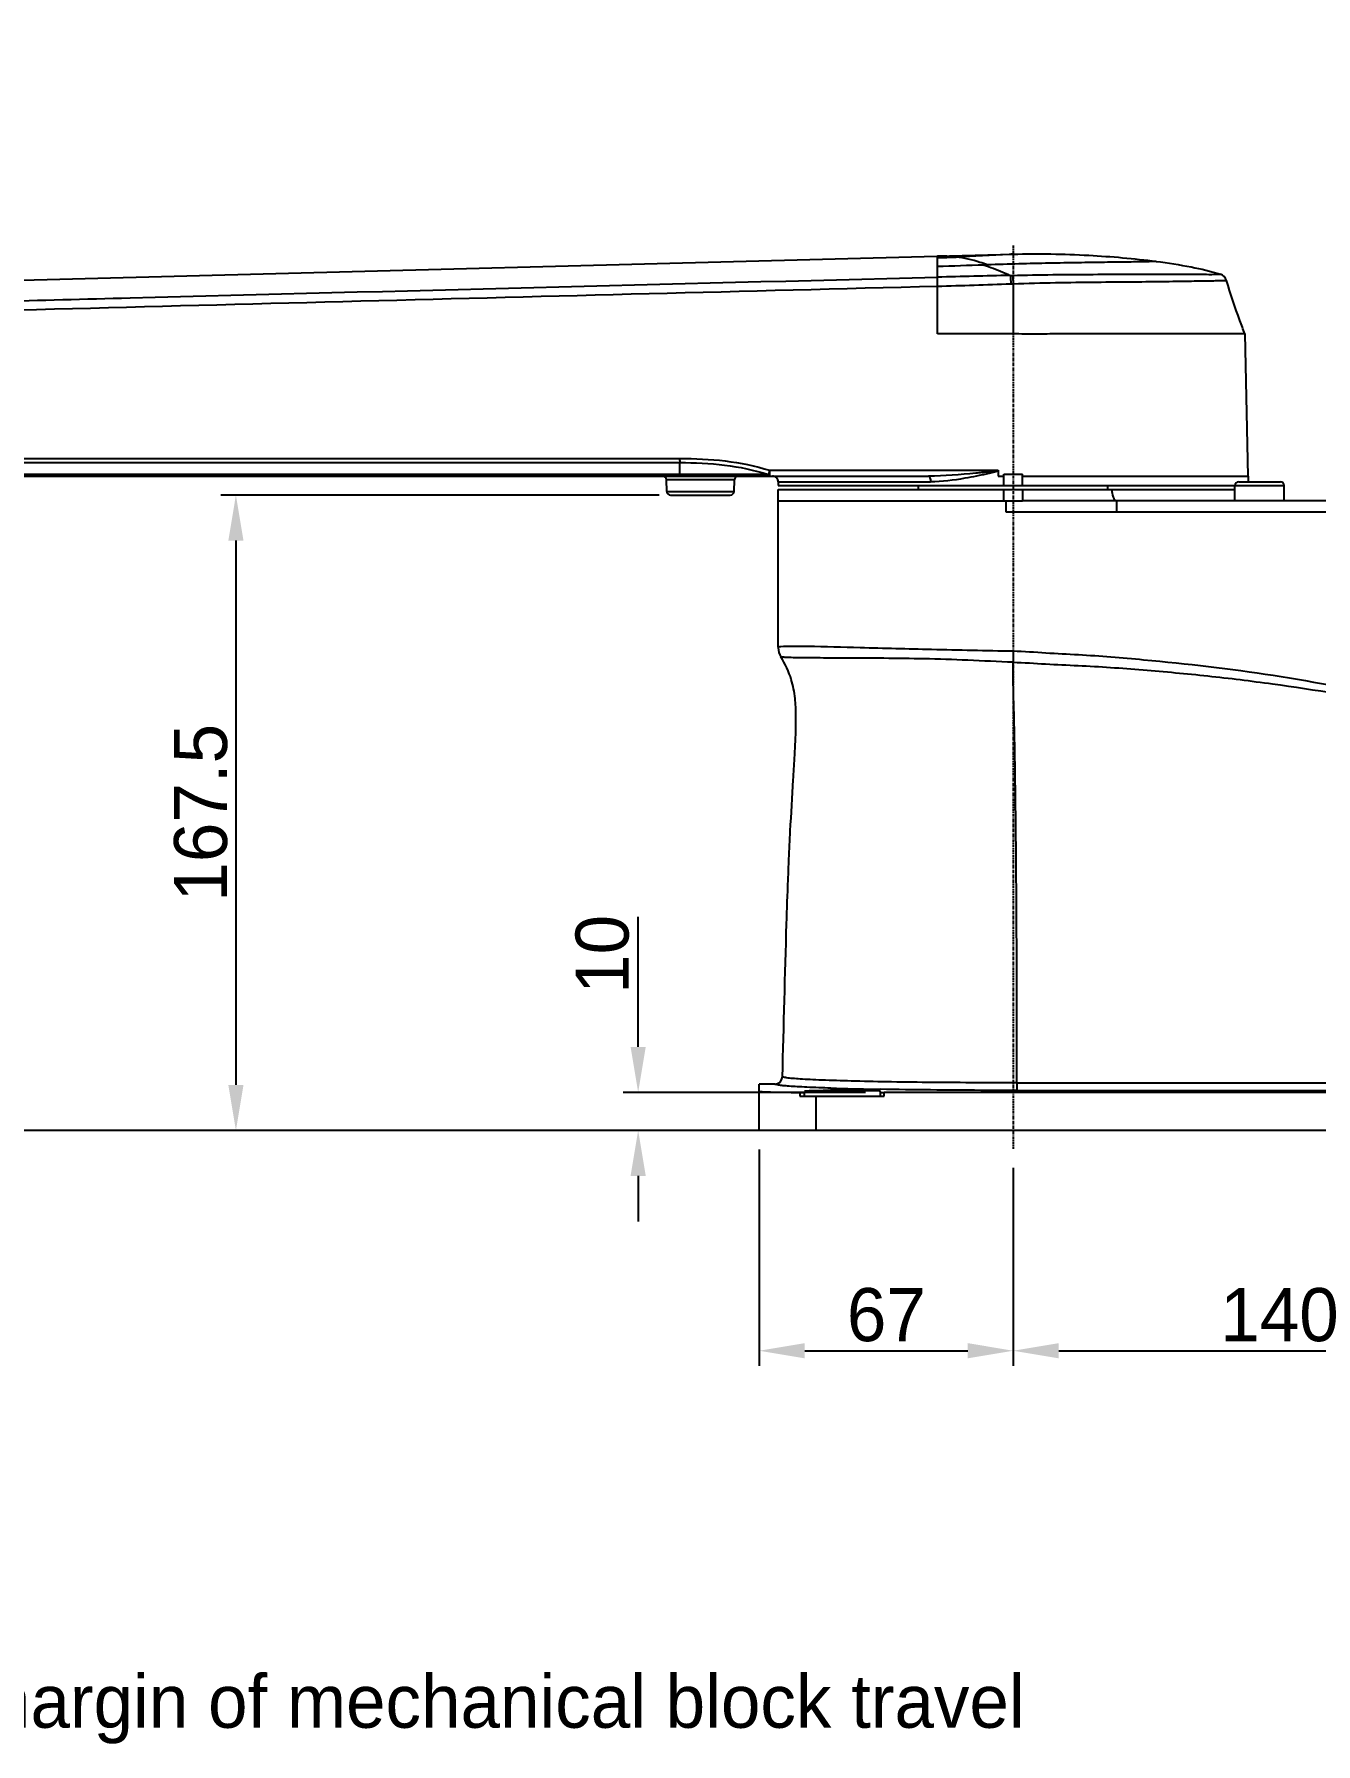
# Model space of a CAD drawing. Header units: millimetres. Extents: x 4086 to 8300, y 123 to 1549.
# Drawn here: x 6819.2 to 6988.3, y 870.2 to 1095.5 of the extents above; entities that cross this region are included whole.
import ezdxf

# ---------------------------------------------------------------- set-up
doc = ezdxf.new("R2010")
doc.units = ezdxf.units.MM
doc.linetypes.add('CENTER', pattern=[0.6, 0.375, -0.075, 0.075, -0.075])
for name, color, linetype in [('00_COMPONENTS', 7, 'Continuous'), ('03_ALL_AXES', 7, 'Continuous'), ('51__DRAFT_DIMS', 7, 'Continuous'), ('尺寸标注', 7, 'Continuous')]:
    doc.layers.add(name, color=color, linetype=linetype)
doc.styles.add('思源黑', font='SourceHanSansCN-Normal.ttf')
doc.dimstyles.new('尺寸标注_细节_1_2比例', dxfattribs={"dimtxt": 7, "dimasz": 6, "dimexe": 2, "dimexo": 1.5, "dimgap": 1, "dimtad": 1, "dimlfac": 2, "dimdsep": 46, "dimtxsty": '思源黑', "dimcen": 0.09, "dimadec": 0, "dimazin": 0, "dimtp": 0.01, "dimtm": 0.01, "dimtfac": 1, "dimtofl": 0, "dimtmove": 0, "dimatfit": 3, "dimfxl": 1, "dimtolj": 1, "dimarcsym": 0})

# ---------------------------------------------------------------- blocks, each defined once
blk = doc.blocks.new('*D1621')
at = {"layer": '51__DRAFT_DIMS', "color": 0, "linetype": 'Continuous', "lineweight": -2}
for p, q in [((6914.85, 948.55), (6914.85, 920.01)), ((6948.35, 946.12), (6948.35, 920.01)), ((6920.85, 922.01), (6942.35, 922.01))]:
    blk.add_line(p, q, dxfattribs=at)
at = {"layer": '51__DRAFT_DIMS', "color": 0}
for points in [[(6920.85, 923.01), (6920.85, 921.01), (6914.85, 922.01)], [(6942.35, 921.01), (6942.35, 923.01), (6948.35, 922.01)]]:
    blk.add_solid(points, dxfattribs=at)
at = {"layer": 'Defpoints', "color": 0}
for p in [(6914.85, 950.05), (6948.35, 947.62), (6948.35, 922.01)]:
    blk.add_point(p, dxfattribs=at)
at = {"layer": '51__DRAFT_DIMS', "color": 0, "insert": (6931.62, 930.27), "char_height": 7, "attachment_point": 2, "style": '思源黑'}
blk.add_mtext('\\A1;67', dxfattribs=at)
blk = doc.blocks.new('*D1622')
at = {"layer": '51__DRAFT_DIMS', "color": 0, "linetype": 'Continuous', "lineweight": -2}
for p, q in [((7018.35, 948.55), (7018.35, 920.01)), ((6948.35, 946.12), (6948.35, 920.01)), ((6954.35, 922.01), (7012.35, 922.01))]:
    blk.add_line(p, q, dxfattribs=at)
at = {"layer": '51__DRAFT_DIMS', "color": 0}
for points in [[(6954.35, 923.01), (6954.35, 921.01), (6948.35, 922.01)], [(7012.35, 921.01), (7012.35, 923.01), (7018.35, 922.01)]]:
    blk.add_solid(points, dxfattribs=at)
at = {"layer": 'Defpoints', "color": 0}
for p in [(7018.35, 950.05), (6948.35, 947.62), (7018.35, 922.01)]:
    blk.add_point(p, dxfattribs=at)
at = {"layer": '51__DRAFT_DIMS', "color": 0, "insert": (6983.47, 930.27), "char_height": 7, "attachment_point": 2, "style": '思源黑'}
blk.add_mtext('\\A1;140', dxfattribs=at)
blk = doc.blocks.new('*D1623')
at = {"layer": '51__DRAFT_DIMS', "color": 0, "linetype": 'Continuous', "lineweight": -2}
for p, q in [((6898.89, 962.05), (6898.89, 979.21)), ((6928.85, 956.05), (6896.89, 956.05)), ((6919.85, 951.05), (6896.89, 951.05)), ((6898.89, 945.05), (6898.89, 939.05))]:
    blk.add_line(p, q, dxfattribs=at)
at = {"layer": '51__DRAFT_DIMS', "color": 0}
for points in [[(6897.89, 962.05), (6899.89, 962.05), (6898.89, 956.05)], [(6899.89, 945.05), (6897.89, 945.05), (6898.89, 951.05)]]:
    blk.add_solid(points, dxfattribs=at)
at = {"layer": 'Defpoints', "color": 0}
for p in [(6898.89, 956.05), (6930.35, 956.05), (6921.35, 951.05)]:
    blk.add_point(p, dxfattribs=at)
at = {"layer": '51__DRAFT_DIMS', "color": 0, "insert": (6890.63, 969.05), "char_height": 7, "attachment_point": 1, "rotation": 90, "style": '思源黑'}
blk.add_mtext('\\A1;10', dxfattribs=at)
blk = doc.blocks.new('*D1625')
at = {"layer": '51__DRAFT_DIMS', "color": 0, "linetype": 'Continuous', "lineweight": -2}
for p, q in [((6888.44, 1235.55), (7090.98, 1235.55)), ((7088.98, 957.05), (7088.98, 1229.55)), ((7015.35, 951.05), (7090.98, 951.05))]:
    blk.add_line(p, q, dxfattribs=at)
at = {"layer": '51__DRAFT_DIMS', "color": 0}
for points in [[(7089.98, 1229.55), (7087.98, 1229.55), (7088.98, 1235.55)], [(7087.98, 957.05), (7089.98, 957.05), (7088.98, 951.05)]]:
    blk.add_solid(points, dxfattribs=at)
at = {"layer": 'Defpoints', "color": 0}
for p in [(6886.94, 1235.55), (7088.98, 1235.55), (7013.85, 951.05)]:
    blk.add_point(p, dxfattribs=at)
at = {"layer": '51__DRAFT_DIMS', "color": 0, "insert": (7080.25, 1093.28), "char_height": 7, "attachment_point": 2, "rotation": 90, "style": '思源黑'}
blk.add_mtext('\\A1;\\A1;maximum values b', dxfattribs=at)
blk = doc.blocks.new('*D1627')
at = {"layer": '51__DRAFT_DIMS', "color": 0, "linetype": 'Continuous', "lineweight": -2}
for p, q in [((6636.1, 1229.3), (6503.22, 1229.3)), ((6505.22, 957.05), (6505.22, 1223.3)), ((6919.85, 951.05), (6503.22, 951.05))]:
    blk.add_line(p, q, dxfattribs=at)
at = {"layer": '51__DRAFT_DIMS', "color": 0}
for points in [[(6506.22, 1223.3), (6504.22, 1223.3), (6505.22, 1229.3)], [(6504.22, 957.05), (6506.22, 957.05), (6505.22, 951.05)]]:
    blk.add_solid(points, dxfattribs=at)
at = {"layer": 'Defpoints', "color": 0}
for p in [(6505.22, 1229.3), (6637.6, 1229.3), (6921.35, 951.05)]:
    blk.add_point(p, dxfattribs=at)
at = {"layer": '51__DRAFT_DIMS', "color": 0, "insert": (6497.1, 1090.06), "char_height": 7, "attachment_point": 2, "rotation": 90, "style": '思源黑'}
blk.add_mtext('\\A1;\\A1;555', dxfattribs=at)
blk = doc.blocks.new('*D1630')
at = {"layer": '51__DRAFT_DIMS', "color": 0, "linetype": 'Continuous', "lineweight": -2}
for p, q in [((6625.55, 1065.3), (6567.07, 1065.3)), ((6569.07, 1059.3), (6569.07, 957.05)), ((6919.85, 951.05), (6567.07, 951.05))]:
    blk.add_line(p, q, dxfattribs=at)
at = {"layer": '51__DRAFT_DIMS', "color": 0}
for points in [[(6570.07, 1059.3), (6568.07, 1059.3), (6569.07, 1065.3)], [(6568.07, 957.05), (6570.07, 957.05), (6569.07, 951.05)]]:
    blk.add_solid(points, dxfattribs=at)
at = {"layer": 'Defpoints', "color": 0}
for p in [(6627.05, 1065.3), (6569.07, 951.05), (6921.35, 951.05)]:
    blk.add_point(p, dxfattribs=at)
at = {"layer": '51__DRAFT_DIMS', "color": 0, "insert": (6560.82, 1008.11), "char_height": 7, "attachment_point": 2, "rotation": 90, "style": '思源黑'}
blk.add_mtext('\\A1;228.5', dxfattribs=at)
blk = doc.blocks.new('*D1632')
at = {"layer": '51__DRAFT_DIMS', "color": 0, "linetype": 'Continuous', "lineweight": -2}
for p, q in [((6760.11, 1037.3), (6736.34, 1037.3)), ((6738.34, 957.05), (6738.34, 1031.3)), ((6919.85, 951.05), (6736.34, 951.05))]:
    blk.add_line(p, q, dxfattribs=at)
at = {"layer": '51__DRAFT_DIMS', "color": 0}
for points in [[(6739.34, 1031.3), (6737.34, 1031.3), (6738.34, 1037.3)], [(6737.34, 957.05), (6739.34, 957.05), (6738.34, 951.05)]]:
    blk.add_solid(points, dxfattribs=at)
at = {"layer": 'Defpoints', "color": 0}
for p in [(6738.34, 1037.3), (6761.61, 1037.3), (6921.35, 951.05)]:
    blk.add_point(p, dxfattribs=at)
at = {"layer": '51__DRAFT_DIMS', "color": 0, "insert": (6730.08, 994.28), "char_height": 7, "attachment_point": 2, "rotation": 90, "style": '思源黑'}
blk.add_mtext('\\A1;172.5', dxfattribs=at)
blk = doc.blocks.new('*D1682')
at = {"color": 0, "linetype": 'Continuous', "lineweight": -2}
for p, q in [((6901.65, 1034.8), (6843.84, 1034.8)), ((6845.84, 1028.8), (6845.84, 957.05)), ((6913.35, 951.05), (6843.84, 951.05))]:
    blk.add_line(p, q, dxfattribs=at)
at = {"color": 0}
for points in [[(6846.84, 1028.8), (6844.84, 1028.8), (6845.84, 1034.8)], [(6844.84, 957.05), (6846.84, 957.05), (6845.84, 951.05)]]:
    blk.add_solid(points, dxfattribs=at)
at = {"layer": 'Defpoints', "color": 0}
for p in [(6903.15, 1034.8), (6845.84, 951.05), (6914.85, 951.05)]:
    blk.add_point(p, dxfattribs=at)
at = {"color": 0, "insert": (6841.22, 992.92), "char_height": 7, "attachment_point": 5, "rotation": 90, "style": '思源黑'}
blk.add_mtext('\\A1;167.5', dxfattribs=at)

msp = doc.modelspace()

# ---------------------------------------------------------------- linework, layer by layer
at = {"layer": '00_COMPONENTS', "color": 7, "linetype": 'Continuous'}
for p, q in [((6811.8699, 1062.9794), (6948.3463, 1066.5532)), ((6938.3463, 1063.5259), (6938.3463, 1066.2913)), ((6944.9431, 1065.1379), (6944.4898, 1065.1224)), ((6947.9314, 1063.7537), (6948.2368, 1063.762)), ((6938.3463, 1056.048), (6938.3463, 1062.3377)), ((6948.0351, 1062.6521), (6948.3464, 1062.659)), ((6948.3463, 1062.6611), (6948.3463, 1056.048)), ((6948.3463, 1056.048), (6938.3463, 1056.048)), ((6978.9016, 1056.048), (6979.2943, 1037.2974)), ((6760.3397, 1039.6131), (6904.3584, 1039.6131)), ((6760.5536, 1039.0727), (6904.3726, 1039.0727)), ((6904.3726, 1037.5233), (6904.3726, 1039.0727)), ((6762.6065, 1037.298), (6937.1779, 1037.298)), ((6902.1093, 1037.5231), (6762.9527, 1037.5231)), ((6904.3726, 1037.5231), (6902.1093, 1037.5231)), ((6911.5836, 1036.8111), (6902.6091, 1036.8111)), ((6902.649, 1035.2849), (6902.6091, 1036.8111)), ((6904.4081, 1037.5233), (6904.3726, 1037.5233)), ((6905.0099, 1037.5231), (6904.4081, 1037.5233)), ((6911.5436, 1035.2849), (6911.5836, 1036.8111)), ((6916.0814, 1037.5008), (6915.7072, 1037.5023)), ((6916.2315, 1038.0636), (6946.3765, 1038.0636)), ((6946.3745, 1037.298), (6947.0963, 1037.2981)), ((6947.0963, 1037.548), (6949.5963, 1037.548)), ((6947.0963, 1036.048), (6947.0963, 1037.548)), ((6949.5963, 1036.048), (6949.5963, 1037.548)), ((6949.5963, 1037.2981), (6979.3201, 1037.298)), ((6979.3201, 1037.298), (6979.3357, 1036.5526)), ((6902.649, 1035.2849), (6911.5436, 1035.2849)), ((6903.1489, 1034.798), (6911.0438, 1034.798)), ((6917.3463, 1035.548), (6977.5963, 1035.548)), ((6917.3463, 1014.7645), (6917.3463, 1035.548)), ((6917.3565, 1036.5323), (6917.3464, 1036.048)), ((6917.3466, 1036.048), (6984.0963, 1036.048)), ((6917.3565, 1036.5323), (6937.4414, 1036.5323)), ((6935.8463, 1035.548), (6935.8463, 1036.048)), ((6947.0963, 1034.048), (6947.0963, 1035.548)), ((6949.5963, 1035.548), (6949.5963, 1034.049)), ((6960.8463, 1035.548), (6960.8463, 1036.048)), ((6977.5963, 1034.048), (6977.5963, 1036.048)), ((6978.0963, 1036.548), (6983.5963, 1036.548)), ((6984.0963, 1034.048), (6984.0963, 1036.048)), ((6917.3463, 1034.048), (6949.5963, 1034.048)), ((6947.412, 1032.548), (6947.412, 1034.048)), ((6961.98, 1032.548), (6947.4128, 1032.5479)), ((6961.98, 1034.048), (6961.98, 1032.548)), ((7018.3463, 1032.548), (6961.98, 1032.548)), ((7018.3463, 1034.048), (6961.9818, 1034.048)), ((6917.3463, 1014.7645), (6917.349, 1014.6485)), ((6917.9122, 958.1306), (6917.9122, 958.1314)), ((6916.9136, 957.1609), (6914.8463, 957.1609)), ((6914.8463, 951.048), (6914.8463, 957.1609)), ((6920.2035, 956.0562), (6920.2035, 955.548)), ((6920.2035, 955.548), (6931.3463, 955.548)), ((6920.8463, 955.548), (6920.8463, 956.1789)), ((6922.3463, 951.048), (6922.3463, 955.548)), ((6924.3463, 956.4735), (6924.3463, 956.408)), ((6927.3463, 956.408), (6927.3463, 956.4735)), ((6930.8463, 955.548), (6930.8463, 956.1789)), ((6995.3463, 956.048), (6931.3463, 956.048)), ((6931.3463, 955.548), (6931.3463, 956.048)), ((6948.8462, 957.3223), (7018.3463, 957.3234)), ((6948.8462, 957.3223), (6948.8462, 956.3232)), ((6948.8462, 956.3236), (6995.8463, 956.3236)), ((7018.3463, 951.048), (6914.8463, 951.048))]:
    msp.add_line(p, q, dxfattribs=at)
msp.add_lwpolyline([(6961.9509, 1034.0497), (6961.9606, 1034.0487), (6961.9703, 1034.0482), (6961.98, 1034.048)], dxfattribs=at)
for centre, radius, start, end in [((6929.2451, 1361.2939), 295.3453, 271.765868, 272.246005), ((7022.1297, -2252.7009), 3317.2852, 91.2816574, 91.4472517), ((6975.279, 1062.7149), 1.25, 16.78393, 71.97052), ((6902.1092, 1036.798), 0.5, 1.5, 89.999999), ((6912.0834, 1036.798), 0.5, 90.000001, 178.5), ((6916.6067, 1036.548), 0.75, 358.8, 90), ((6903.1489, 1035.298), 0.5, 181.5, 270), ((6911.0438, 1035.298), 0.5, 270, 358.5), ((6978.0963, 1036.048), 0.5, 90, 180), ((6983.5963, 1036.048), 0.5, 0, 90), ((6919.8483, 1014.7651), 2.502, 182.668183, 211.180166), ((6974.2782, 1013.6428), 25.952, 178.665933, 181.960209), ((6916.9125, 958.161), 1.0002, 270.0634, 356.065096), ((6937.1651, 1370.6949), 414.2696, 268.217597, 268.634787), ((6941.5618, 1558.6095), 602.2356, 268.6425561, 268.97774)]:
    msp.add_arc(centre, radius, start, end, dxfattribs=at)
for centre, major_axis, start_param, end_param in [((6922.3463, 956.2444), (7.5, 0), 3.14159265, 4.42263728), ((6920.3463, 956.0687), (0.5, 0), -1.86054803, 0), ((6931.3463, 956.0611), (0.5, 0), -3.14159265, -1.57079633)]:
    msp.add_ellipse(centre, major_axis=major_axis, ratio=0.02618592, start_param=start_param, end_param=end_param, dxfattribs=at)
for points in [[(6940.8198, 1066.1755), (6939.9997, 1066.2691), (6939.1714, 1066.3129), (6938.3463, 1066.2913)], [(6944.4898, 1065.1224), (6942.442, 1065.0517), (6940.3942, 1064.9796), (6938.3463, 1064.912)], [(6938.3463, 1062.3377), (6941.5765, 1062.4199), (6944.8059, 1062.5338), (6948.0351, 1062.65)], [(6943.4273, 1037.6808), (6941.35, 1037.4799), (6939.2649, 1037.298), (6937.1779, 1037.298)], [(6946.3805, 1038.0639), (6946.3798, 1037.8086), (6946.375, 1037.5533), (6946.3745, 1037.298)]]:
    msp.add_open_spline(points, degree=3, dxfattribs=at)
for points, knots in [([(6948.3463, 1066.5532), (6948.1635, 1066.5416), (6945.6563, 1066.3855), (6943.1468, 1066.2668), (6940.8198, 1066.1755)], [0, 0, 0, 0, 0.07293399, 1, 1, 1, 1]), ([(6944.9432, 1065.1379), (6944.6184, 1065.2561), (6943.2775, 1065.7178), (6941.8861, 1066.0537), (6940.8198, 1066.1755)], [0, 0, 0, 0, 0.24361359, 1, 1, 1, 1]), ([(6948.3463, 1066.5532), (6951.6695, 1066.6402), (6957.9791, 1066.5205), (6964.2668, 1065.9907), (6967.2213, 1065.6056)], [0, 0, 0, 0, 0.52734458, 1, 1, 1, 1]), ([(6944.4898, 1065.1224), (6944.7895, 1065.0246), (6945.9576, 1064.624), (6947.1029, 1064.1541), (6947.9311, 1063.7544)], [0, 0, 0, 0, 0.25532854, 1, 1, 1, 1]), ([(6967.2211, 1065.6039), (6967.2213, 1065.6125), (6967.165, 1065.5878), (6967.1075, 1065.6048), (6966.9628, 1065.5851), (6966.7809, 1065.5823), (6966.5355, 1065.5711), (6966.1003, 1065.5587), (6965.416, 1065.542), (6964.4359, 1065.5259), (6963.2522, 1065.5097), (6961.8847, 1065.4927), (6959.7608, 1065.4661), (6956.8228, 1065.4252), (6953.0535, 1065.362), (6949.0536, 1065.2674), (6946.3266, 1065.1847), (6944.9432, 1065.1379)], [0, 0, 0, 0, 0.0011597, 0.00467796, 0.01061093, 0.01901534, 0.02993711, 0.04337707, 0.07776922, 0.12199301, 0.17539189, 0.23713055, 0.30611939, 0.46134741, 0.63270616, 0.81363875, 1, 1, 1, 1]), ([(6947.9311, 1063.7544), (6947.978, 1063.6287), (6947.9991, 1063.2517), (6948.028, 1062.886), (6948.0351, 1062.65)], [0, 0, 0, 0, 0.36222667, 1, 1, 1, 1]), ([(6948.2372, 1063.7613), (6951.7904, 1063.8407), (6956.9551, 1063.8942), (6963.4596, 1063.9061), (6967.6111, 1063.9085), (6970.7289, 1063.8955), (6973.5712, 1063.9186), (6974.3015, 1063.8734), (6975.8505, 1063.9245), (6975.6659, 1063.9035)], [0, 0, 0, 0, 0.38871356, 0.56357228, 0.71451808, 0.8355562, 0.92403294, 0.97967596, 1, 1, 1, 1]), ([(6948.2372, 1063.7613), (6948.2869, 1063.6371), (6948.3093, 1063.2603), (6948.3392, 1062.8963), (6948.3463, 1062.6611)], [0, 0, 0, 0, 0.36236, 1, 1, 1, 1]), ([(6967.2211, 1065.6039), (6968.7542, 1065.4038), (6971.5912, 1064.9467), (6974.4034, 1064.3144), (6975.6659, 1063.9035)], [0, 0, 0, 0, 0.53801089, 1, 1, 1, 1]), ([(6786.2355, 1058.4008), (6811.6018, 1059.0543), (6862.3046, 1060.4), (6913.0088, 1061.6869), (6938.3463, 1062.3375)], [0, 0, 0, 0, 0.50028522, 1, 1, 1, 1]), ([(6796.3561, 1059.8694), (6808.1978, 1060.1774), (6855.5274, 1061.414), (6902.8579, 1062.615), (6938.3463, 1063.5259)], [0, 0, 0, 0, 0.25019539, 1, 1, 1, 1]), ([(6938.3463, 1063.5261), (6938.3252, 1063.3839), (6938.3349, 1062.9853), (6938.3372, 1062.5902), (6938.3463, 1062.3378)], [0, 0, 0, 0, 0.36257285, 1, 1, 1, 1]), ([(6948.3463, 1062.6611), (6950.2108, 1062.7264), (6953.8676, 1062.8195), (6959.1674, 1062.8761), (6964.0161, 1062.9124), (6967.6757, 1062.9506), (6970.2206, 1062.9858), (6971.8018, 1063.01), (6973.1541, 1063.0327), (6974.2761, 1063.0507), (6975.0682, 1063.0633), (6975.5853, 1063.0693), (6975.8878, 1063.0753), (6976.123, 1063.0712), (6976.3117, 1063.0868), (6976.3995, 1063.0595), (6976.4726, 1063.0883), (6976.4757, 1063.0758)], [0, 0, 0, 0, 0.19894236, 0.39004556, 0.56518397, 0.71600273, 0.78030768, 0.83659329, 0.88463754, 0.92452551, 0.95627438, 0.96905979, 0.97976182, 0.98833306, 0.99467407, 0.99862934, 1, 1, 1, 1]), ([(6978.9016, 1056.048), (6978.6783, 1056.6366), (6977.8101, 1058.9579), (6977.0097, 1061.3056), (6976.4757, 1063.0758)], [0, 0, 0, 0, 0.25399141, 1, 1, 1, 1]), ([(6978.9016, 1056.048), (6978.9018, 1056.0356), (6978.8218, 1056.0659), (6978.7406, 1056.0371), (6978.5398, 1056.0536), (6978.2903, 1056.0458), (6977.9586, 1056.0477), (6977.3796, 1056.0452), (6976.4805, 1056.0467), (6975.202, 1056.0483), (6973.6646, 1056.0469), (6971.8835, 1056.0456), (6969.0721, 1056.0488), (6965.0966, 1056.06), (6959.8827, 1056.0066), (6955.2243, 1056.102), (6951.829, 1055.9919), (6949.8429, 1056.0019), (6948.8458, 1056.048), (6948.3463, 1056.048)], [0, 0, 0, 0, 0.00121374, 0.00484379, 0.01087338, 0.01928551, 0.03005782, 0.04316314, 0.07625882, 0.11825147, 0.16872005, 0.22719016, 0.29312534, 0.44473484, 0.61750553, 0.80503668, 0.90204182, 0.95096477, 1, 1, 1, 1]), ([(6904.3584, 1039.6131), (6904.3583, 1039.5636), (6904.3593, 1039.3834), (6904.3641, 1039.2032), (6904.3726, 1039.0727)], [0, 0, 0, 0, 0.27460148, 1, 1, 1, 1]), ([(6904.3584, 1039.6131), (6906.3608, 1039.613), (6910.3718, 1039.4598), (6914.317, 1038.6441), (6916.2315, 1038.0637)], [0, 0, 0, 0, 0.50021862, 1, 1, 1, 1]), ([(6904.3726, 1039.0727), (6906.3484, 1039.0732), (6910.3072, 1038.9268), (6914.1997, 1038.0998), (6916.0814, 1037.5008)], [0, 0, 0, 0, 0.50013785, 1, 1, 1, 1]), ([(6904.4081, 1037.298), (6904.3876, 1037.298), (6904.3929, 1037.4157), (6904.3762, 1037.4676), (6904.3726, 1037.5233)], [0, 0, 0, 0, 0.2692209, 1, 1, 1, 1]), ([(6915.7072, 1037.5023), (6914.8398, 1037.5062), (6911.2741, 1037.5255), (6907.7082, 1037.5221), (6905.0099, 1037.5231)], [0, 0, 0, 0, 0.24325876, 1, 1, 1, 1]), ([(6916.2315, 1038.0637), (6916.2212, 1038.0096), (6916.1605, 1037.8248), (6916.0982, 1037.6389), (6916.0814, 1037.5008)], [0, 0, 0, 0, 0.28342239, 1, 1, 1, 1]), ([(6916.0814, 1037.5008), (6916.0939, 1037.471), (6916.134, 1037.386), (6916.2172, 1037.298), (6916.2825, 1037.298)], [0, 0, 0, 0, 0.3306355, 1, 1, 1, 1]), ([(6916.2825, 1037.298), (6916.2617, 1037.298), (6916.2639, 1037.4138), (6916.2334, 1037.5377), (6916.2412, 1037.7909), (6916.2508, 1037.9686), (6916.2315, 1038.0637)], [0, 0, 0, 0, 0.08099446, 0.29775402, 0.62241066, 1, 1, 1, 1]), ([(6937.1779, 1037.298), (6937.276, 1037.298), (6937.4315, 1036.9607), (6937.445, 1036.7142), (6937.444, 1036.5323)], [0, 0, 0, 0, 0.35044654, 1, 1, 1, 1]), ([(6943.5149, 1037.298), (6943.0043, 1037.1967), (6940.9993, 1036.821), (6938.9626, 1036.5325), (6937.4414, 1036.5323)], [0, 0, 0, 0, 0.2549535, 1, 1, 1, 1]), ([(6946.374, 1038.0641), (6946.3545, 1038.0052), (6946.1855, 1038.0041), (6945.964, 1037.949), (6945.6441, 1037.9164), (6945.2778, 1037.8706), (6944.7833, 1037.8176), (6944.1674, 1037.7534), (6943.6739, 1037.7047), (6943.4273, 1037.6808)], [0, 0, 0, 0, 0.06246002, 0.12510914, 0.25046626, 0.37550619, 0.50053671, 0.75040724, 1, 1, 1, 1]), ([(6946.3805, 1038.0639), (6946.3499, 1037.9456), (6946.0408, 1037.8723), (6945.7128, 1037.7691), (6945.3398, 1037.6835), (6944.8558, 1037.574), (6944.2456, 1037.4453), (6943.7585, 1037.3463), (6943.5149, 1037.298)], [0, 0, 0, 0, 0.12289436, 0.24871322, 0.37432868, 0.49980435, 0.7502779, 1, 1, 1, 1]), ([(6961.3507, 1035.548), (6961.3507, 1035.1982), (6961.3951, 1034.674), (6961.7423, 1034.0733), (6961.9509, 1034.0497)], [0, 0, 0, 0, 0.62488801, 1, 1, 1, 1]), ([(6961.98, 1034.048), (6960.9578, 1034.0479), (6956.8299, 1034.0532), (6952.7021, 1034.0487), (6949.5963, 1034.049)], [0, 0, 0, 0, 0.24761921, 1, 1, 1, 1]), ([(6917.3463, 1014.7645), (6917.3463, 1014.7988), (6917.5364, 1014.8107), (6917.6279, 1014.8322), (6917.7221, 1014.8397)], [0, 0, 0, 0, 0.26621192, 1, 1, 1, 1]), ([(6917.7221, 1014.8397), (6918.1578, 1014.8744), (6919.3384, 1014.8925), (6922.8182, 1014.8766), (6929.0021, 1014.6827), (6938.0255, 1014.4521), (6944.7502, 1014.3174), (6948.3333, 1014.247)], [0, 0, 0, 0, 0.04282363, 0.11557185, 0.3410185, 0.64886813, 1, 1, 1, 1]), ([(6948.3333, 1014.2471), (6949.7778, 1014.2165), (6952.6467, 1013.9905), (6958.3889, 1013.7179), (6968.4044, 1012.8978), (6982.6768, 1011.2559), (6999.5934, 1007.9789), (7010.7536, 1005.3139), (7016.3462, 1004.048)], [0, 0, 0, 0, 0.0629083, 0.12522107, 0.25031388, 0.50038919, 0.7503258, 1, 1, 1, 1]), ([(6917.9097, 958.1315), (6918.1096, 964.843), (6918.294, 973.498), (6918.6226, 983.0698), (6918.79, 987.1519), (6918.9992, 991.5493), (6919.2637, 995.969), (6919.5286, 1000.3551), (6919.6823, 1003.1765), (6919.721, 1005.8083), (6919.6208, 1008.0903), (6919.1342, 1010.7566), (6918.277, 1012.5284), (6917.7076, 1013.4696)], [0, 0, 0, 0, 0.36145082, 0.46600639, 0.51556411, 0.58137861, 0.70299247, 0.75390124, 0.81793044, 0.85507562, 0.89555186, 0.94077978, 1, 1, 1, 1]), ([(6948.3414, 1012.755), (6946.3449, 1012.8236), (6942.4326, 1013.0472), (6936.7507, 1013.2206), (6931.5246, 1013.2871), (6927.5504, 1013.3031), (6924.7493, 1013.312), (6922.9758, 1013.3217), (6921.4465, 1013.3366), (6920.1674, 1013.3441), (6919.1698, 1013.3701), (6918.4091, 1013.3703), (6918.0011, 1013.4449), (6917.738, 1013.4198), (6917.7076, 1013.4696)], [0, 0, 0, 0, 0.19553714, 0.38351166, 0.55633711, 0.70709294, 0.77249413, 0.83051833, 0.88063568, 0.92233036, 0.95531033, 0.97937409, 0.99428545, 1, 1, 1, 1]), ([(6948.8462, 957.3243), (6948.8451, 962.2139), (6948.8355, 968.9091), (6948.797, 978.5003), (6948.747, 986.8153), (6948.6463, 996.0375), (6948.5094, 1004.9229), (6948.333, 1010.1946), (6948.3414, 1012.755)], [0, 0, 0, 0, 0.26462089, 0.36233229, 0.51906264, 0.71462167, 0.8614382, 1, 1, 1, 1]), ([(6948.3414, 1012.7551), (6949.7712, 1012.7259), (6952.6249, 1012.5081), (6958.3411, 1012.2877), (6965.476, 1011.7907), (6974.021, 1011.0019), (6985.3785, 1009.6105), (6999.486, 1007.237), (7010.7151, 1005.0495), (7016.3472, 1004.0478)], [0, 0, 0, 0, 0.06249966, 0.1250016, 0.25000626, 0.37500914, 0.50001058, 0.74999219, 1, 1, 1, 1]), ([(6948.8462, 957.3243), (6946.8329, 957.3232), (6942.8842, 957.3314), (6937.1521, 957.3737), (6931.8699, 957.4442), (6927.2422, 957.54), (6923.875, 957.6418), (6921.6445, 957.7383), (6920.344, 957.8077), (6919.346, 957.8824), (6918.5648, 957.9492), (6918.2013, 958.0276), (6917.9103, 958.075), (6917.9122, 958.1306)], [0, 0, 0, 0, 0.19498129, 0.38243091, 0.55517545, 0.70656957, 0.83080674, 0.88121108, 0.92313629, 0.95619164, 0.98007341, 0.99460776, 1, 1, 1, 1]), ([(6924.2798, 956.6258), (6923.2285, 956.659), (6921.7529, 956.7119), (6919.9311, 956.803), (6918.8768, 956.868), (6918.0671, 956.9351), (6917.442, 956.9994), (6917.139, 957.0645), (6916.9141, 957.1146), (6916.9136, 957.1609)], [0, 0, 0, 0, 0.42599089, 0.59757374, 0.73979295, 0.85164686, 0.93230203, 0.98126873, 1, 1, 1, 1]), ([(6925.8463, 956.3098), (6925.2083, 956.3098), (6924.281, 956.3059), (6923.1046, 956.2886), (6922.351, 956.276), (6921.7526, 956.249), (6921.2596, 956.248), (6921.0451, 956.1914), (6920.8463, 956.2119), (6920.8463, 956.1789)], [0, 0, 0, 0, 0.38240365, 0.55513191, 0.70654621, 0.83081172, 0.92319388, 0.98019297, 1, 1, 1, 1]), ([(6924.3463, 956.4735), (6924.3463, 956.504), (6924.5358, 956.461), (6924.6111, 956.4961), (6924.6982, 956.4988)], [0, 0, 0, 0, 0.25946447, 1, 1, 1, 1]), ([(6927.3463, 956.408), (6927.3463, 956.3981), (6927.2866, 956.4043), (6927.2223, 956.3872), (6927.0744, 956.387), (6926.81, 956.3754), (6926.3902, 956.3712), (6925.8464, 956.3674), (6925.3025, 956.3712), (6924.8827, 956.3754), (6924.6182, 956.387), (6924.4704, 956.3872), (6924.406, 956.4043), (6924.3463, 956.3981), (6924.3463, 956.408)], [0, 0, 0, 0, 0.00992977, 0.03841307, 0.08462345, 0.14675514, 0.30881472, 0.49997908, 0.69114576, 0.8532217, 0.9153628, 0.96158251, 0.99006917, 1, 1, 1, 1]), ([(6924.6982, 956.4988), (6924.9518, 956.5067), (6925.5042, 956.5123), (6926.1985, 956.5168), (6926.7246, 956.5008), (6927.056, 956.5109), (6927.2023, 956.4681), (6927.3463, 956.4969), (6927.3463, 956.4735)], [0, 0, 0, 0, 0.28726016, 0.6272893, 0.77821075, 0.8972669, 0.97347979, 1, 1, 1, 1]), ([(6930.7209, 956.208), (6930.1386, 956.2749), (6928.5088, 956.2788), (6926.8856, 956.3098), (6925.8463, 956.3098)], [0, 0, 0, 0, 0.36062409, 1, 1, 1, 1]), ([(6930.8463, 956.1789), (6930.8463, 956.1904), (6930.7832, 956.1958), (6930.7524, 956.2044), (6930.7209, 956.208)], [0, 0, 0, 0, 0.26743621, 1, 1, 1, 1]), ([(6948.8462, 956.3236), (6947.2555, 956.3237), (6941.2457, 956.3357), (6935.2359, 956.3906), (6930.8174, 956.4698)], [0, 0, 0, 0, 0.26467405, 1, 1, 1, 1])]:
    msp.add_open_spline(points, degree=3, knots=knots, dxfattribs=at)
at = {"layer": '03_ALL_AXES', "color": 7, "linetype": 'CENTER'}
msp.add_line((6948.3463, 1067.7159), (6948.3463, 948.622), dxfattribs=at)

# ---------------------------------------------------------------- texts
at = {"layer": '尺寸标注', "insert": (6745.3966, 879.3086), "char_height": 7, "attachment_point": 1, "style": '思源黑'}
msp.add_mtext_dynamic_manual_height_columns('(*){\\C7;Indicates the margin of mechanical block travel}', width=318.46709, gutter_width=25, heights=[0], dxfattribs=at)

# ---------------------------------------------------------------- dimensions: what is measured, and where the dimension line sits
at = {"linetype": 'Continuous'}
dim = msp.add_linear_dim(base=(6845.8426, 951.048), p1=(6903.1489, 1034.798), p2=(6914.8463, 951.048), angle=90, dimstyle='尺寸标注_细节_1_2比例', dxfattribs=at)
dim.commit()
dim.dimension.update_dxf_attribs({"geometry": '*D1682', "text_midpoint": (6841.2165, 992.923)})
at = {"layer": '51__DRAFT_DIMS', "color": 7, "linetype": 'Continuous'}
for base, p1, p2, text, picture, middle in [((7088.983, 1235.548), (7013.8463, 951.048), (6886.9435, 1235.548), '\\A1;maximum values b', '*D1625', (7088.983, 1093.2788)), ((6505.2245, 1229.298), (6921.3463, 951.048), (6637.5963, 1229.298), '\\A1;555', '*D1627', (6505.2245, 1090.0646))]:
    dim = msp.add_linear_dim(base=base, p1=p1, p2=p2, angle=90, text=text, dimstyle='尺寸标注_细节_1_2比例', dxfattribs=at)
    dim.commit()
    dim.dimension.update_dxf_attribs({"geometry": picture, "text_midpoint": middle, "dimtype": 160})
for base, p1, p2, angle, picture, middle in [((6569.069, 951.048), (6627.048, 1065.298), (6921.3463, 951.048), 270, '*D1630', (6569.069, 1008.1125)), ((6738.3369, 1037.298), (6921.3463, 951.048), (6761.6065, 1037.298), 90, '*D1632', (6738.3369, 994.285)), ((6898.8862, 956.048), (6921.3463, 951.048), (6930.3463, 956.048), 90, '*D1623', (6898.8862, 973.629))]:
    dim = msp.add_linear_dim(base=base, p1=p1, p2=p2, angle=angle, dimstyle='尺寸标注_细节_1_2比例', dxfattribs=at)
    dim.commit()
    dim.dimension.update_dxf_attribs({"geometry": picture, "text_midpoint": middle, "dimtype": 160})
for base, p1, p2, picture, middle in [((6948.3463, 922.0146), (6914.8463, 950.048), (6948.3463, 947.622), '*D1621', (6931.6232, 922.0146)), ((7018.3463, 922.0146), (6948.3463, 947.622), (7018.3463, 950.048), '*D1622', (6983.4672, 922.0146))]:
    dim = msp.add_linear_dim(base=base, p1=p1, p2=p2, dimstyle='尺寸标注_细节_1_2比例', dxfattribs=at)
    dim.commit()
    dim.dimension.update_dxf_attribs({"geometry": picture, "text_midpoint": middle, "dimtype": 160})

doc.saveas('drawing.dxf')
